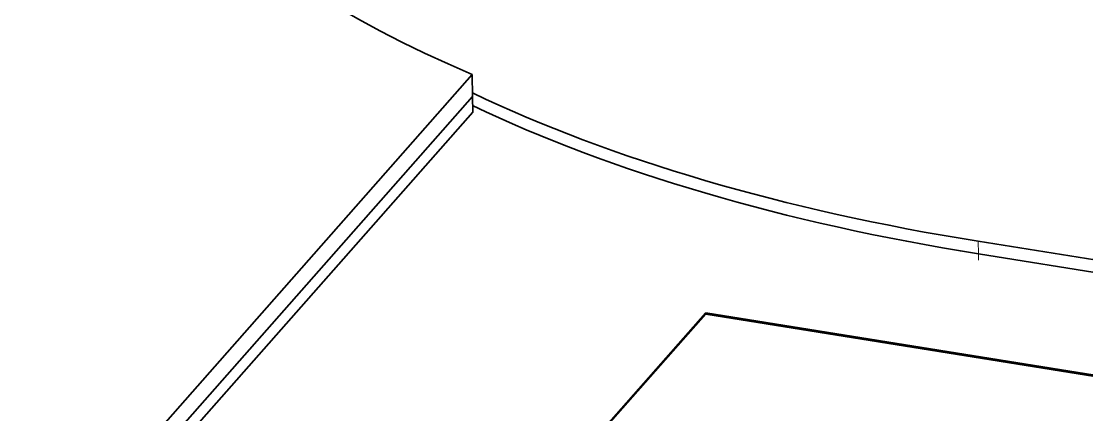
# Model space of a CAD drawing. Extents: x -1051 to 2563, y -231 to 775.
# Drawn here: x -185.57 to -177.97, y 542.51 to 545.32 of the extents above; entities that cross this region are included whole.
import ezdxf

# ---------------------------------------------------------------- set-up
doc = ezdxf.new("R2010")
doc.units = 0

msp = doc.modelspace()

# ---------------------------------------------------------------- linework, layer by layer
at = {"color": 7, "lineweight": 35, "ltscale": 0.315401}
msp.add_line((-190.7012, 535.4783), (-182.3553, 544.9393), dxfattribs=at)
at = {"color": 7, "lineweight": 35, "ltscale": 0.003928}
msp.add_line((-182.3528, 544.7822), (-182.3553, 544.9393), dxfattribs=at)
at = {"color": 7, "lineweight": 35, "ltscale": 0.310824}
for p, q in [((-190.5776, 535.4586), (-182.3528, 544.7822)), ((-182.3528, 544.7822), (-190.5776, 535.4586))]:
    msp.add_line(p, q, dxfattribs=at)
at = {"color": 7, "lineweight": 35, "ltscale": 0.002806}
msp.add_line((-182.3528, 544.7822), (-182.3511, 544.67), dxfattribs=at)
at = {"color": 7, "lineweight": 35, "ltscale": 0.307554}
msp.add_line((-182.3511, 544.67), (-190.4893, 535.4444), dxfattribs=at)
at = {"color": 7, "lineweight": 13, "ltscale": 0.002246}
msp.add_line((-178.7463, 543.6609), (-178.7477, 543.7507), dxfattribs=at)
at = {"color": 7, "lineweight": 35, "ltscale": 0.282774}
for p, q in [((-178.7477, 543.7507), (-167.5792, 541.9613)), ((-167.5778, 541.8715), (-178.7463, 543.6609))]:
    msp.add_line(p, q, dxfattribs=at)
at = {"color": 7, "lineweight": 13, "ltscale": 0.001122}
msp.add_line((-178.7456, 543.616), (-178.7463, 543.6609), dxfattribs=at)
at = {"color": 7, "lineweight": 35, "ltscale": 0.134317}
msp.add_line((-173.4413, 542.8109), (-178.7463, 543.6609), dxfattribs=at)
at = {"color": 7, "lineweight": 35, "ltscale": 0.179559}
msp.add_line((-185.4417, 537.8545), (-180.6903, 543.2407), dxfattribs=at)
at = {"color": 7, "lineweight": 35, "ltscale": 0.179298}
msp.add_line((-185.4346, 537.8533), (-180.6901, 543.2317), dxfattribs=at)
at = {"color": 7, "lineweight": 35, "ltscale": 0.353467}
for p, q in [((-180.6903, 543.2407), (-166.7296, 541.0039)), ((-180.6901, 543.2317), (-166.7295, 540.9949))]:
    msp.add_line(p, q, dxfattribs=at)
at = {"color": 7, "lineweight": 35, "ltscale": 0.00022433}
msp.add_line((-180.6903, 543.2407), (-180.6901, 543.2317), dxfattribs=at)
at = {"color": 7, "lineweight": 35}
for centre, major_axis, start_param, end_param in [((-175.2827, 548.1401), (9.9988, 0.1568), 3.141617, 3.91977), ((-175.2756, 547.6868), (9.4988, 0.149), 3.864815, 4.331287), ((-175.2742, 547.597), (9.4988, 0.149), 3.864815, 4.331287), ((-175.2742, 547.597), (9.4988, 0.149), 3.864815, 4.331287)]:
    msp.add_ellipse(centre, major_axis=major_axis, ratio=0.440114, start_param=start_param, end_param=end_param, dxfattribs=at)

doc.saveas('drawing.dxf')
